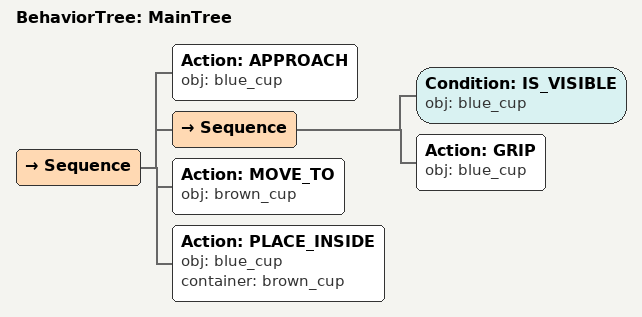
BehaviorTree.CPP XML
<root main_tree_to_execute="MainTree">
  <BehaviorTree ID="MainTree">
    <Sequence>
      <!-- Approach blue_cup -->
      <Action ID="APPROACH" obj="blue_cup" />
      <Sequence>
        <!-- Check blue_cup is visible before GRASP -->
        <Condition ID="IS_VISIBLE" obj="blue_cup" />
        <!-- Grasp blue_cup -->
        <Action ID="GRIP" obj="blue_cup" />
      </Sequence>
      <!-- Grip blue_cup -->
      <Action ID="MOVE_TO" obj="brown_cup" />
      <!-- Move to brown_cup -->
      <Action ID="PLACE_INSIDE" obj="blue_cup" container="brown_cup" />
    </Sequence>
  </BehaviorTree>
</root>
